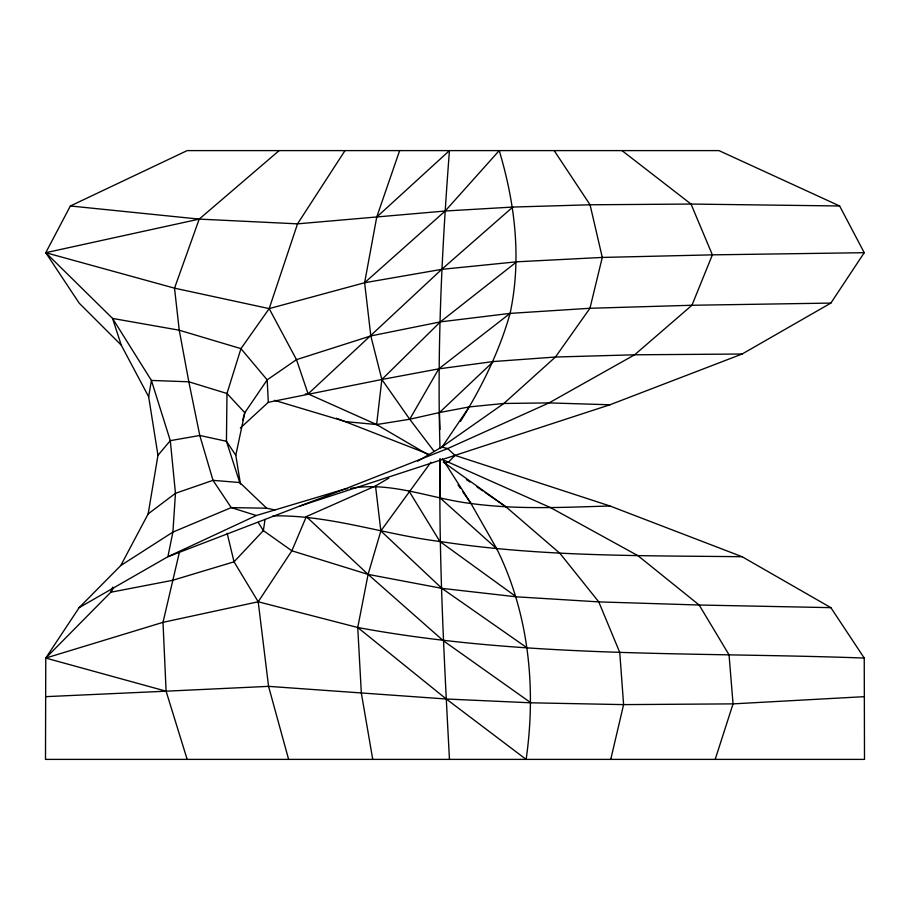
<?xml version="1.0" encoding="UTF-8"?>
<svg xmlns="http://www.w3.org/2000/svg" width="910" height="910" viewBox="0 0 910 910"><rect width="100%" height="100%" fill="white"/><g stroke="black" fill="none" stroke-linecap="round" stroke-linejoin="round"><path stroke-width="1.36" d="M440.042 458.515C438.745 558.899 444.125 659.181 449.46 759.395M274.9 509.964L266.71 508.224L231.231 507.609L172.9 532.1L120.768 565.542L79.136 607.653L45.762 658.055L45.5 759.395L864.5 759.395L864.238 658.055L830.864 607.653L742.105 556.715L609.962 505.983L455 455.375L447.674 448.573L441.782 447.026L417.69 461.188M440.11 459.482L440.03 497.85L496.758 548.775C528.96 613.772 536.343 688.165 526.128 759.395L446.264 699.005L357.744 627.502L258.201 601.772L163.004 622.338L45.762 658.055L166.098 691.19L268.564 686.356L446.264 699.005L530.894 702.804L623.6 704.613L733.051 703.874L864.341 696.662M428.576 455L376.615 424.56L381.847 379.493L370.825 335.938L364.614 282.737L376.74 217.058L399.638 150.605M460.471 421.41C481.492 387.558 499.283 351.851 510.1 313.381C521.737 258.747 515.094 203.658 499.237 150.605L445.183 211.018L364.614 282.737L269.178 308.615L174.527 288.163L45.762 252.696L70.366 205.978L187.153 150.605L718.957 150.605L839.634 205.978L864.238 252.696L830.864 303.087L742.105 354.024L609.962 404.768L300.038 505.983L167.895 556.715L79.136 607.653M265.037 519.417L263.365 530.61L234.029 561.823L172.479 580.341L110.804 592.239L45.762 658.055M120.768 565.542L148.171 513.888L157.965 455.318L148.66 396.771L151.413 380.437L112.567 318.432L45.762 252.696L199.21 219.105L297.536 223.849L445.183 211.018L512.808 207.059L590.067 204.784L691.02 204.056L839.634 205.978M372.747 759.395L361.327 693.067L357.744 627.502L368.095 574.392L380.858 530.917L430.851 462.314M240.468 484.086L235.792 455.262L244.813 412.708L267.176 379.868L296.489 359.643L370.825 335.938L440.349 321.89L510.1 313.381L589.953 308.274L691.953 305.26L830.864 303.087M610.746 759.395L623.6 704.613L619.744 652.379L598.769 601.885L559.912 553.337L506.153 506.995L443.261 461.996M179.498 551.835L163.004 622.338L166.098 691.19L187.153 759.395M242.583 420.352L244.813 412.708L226.977 393.495L188.836 381.802L151.413 380.437L170.295 440.656L175.459 493.311L172.9 532.1L167.895 556.715L256.313 515.515L344.89 489.011L447.674 448.573L549.037 402.902L634.634 354.798L691.953 305.26L712.371 254.857L691.02 204.056L622.008 150.605M715.192 759.395L733.051 703.874L729.046 654.825L699.164 605.014L637.956 555.691L550.664 507.678L444.615 460.483M266.71 508.224L239.751 482.55L226.442 441.282L226.977 393.495L240.957 348.644L269.178 308.615L297.536 223.849L345.004 150.605M279.131 150.605L199.21 219.105L174.527 288.163L179.247 330.205L188.836 381.802L199.79 435.469L213.008 480.343L231.231 507.609L256.313 515.515M112.703 587.155L110.804 592.239L113.807 587.462M388.775 478.171L375.523 485.963L306.329 516.607L291.871 550.8L258.201 601.772L268.564 686.356L288.618 759.395M274.467 400.332L345.561 421.614L376.615 424.56L409.727 419.248L438.757 368.868L510.1 313.381M441.623 447.754L469.185 406.918L503.867 403.471L549.037 402.902L609.962 404.768M157.965 455.318L170.295 440.656L199.79 435.469L226.442 441.282L235.792 455.262M455 455.375L448.573 462.041L444.455 463.133M742.105 354.024L634.634 354.798L555.453 357.027L493.368 361.543L439.45 412.56L409.727 419.248L381.847 379.493L268.313 402.3L240.365 427.996M376.74 217.058L449.449 150.605C441.85 249.636 436.993 349.008 440.019 448.334M512.808 207.059L441.714 269.36L308.103 393.905L305.26 393.973M864.238 252.696L712.371 254.857L602.284 257.428L516.721 261.807L440.349 321.89L381.847 379.493L438.757 368.868L493.368 361.543M148.171 513.888L175.459 493.311L213.008 480.343L239.751 482.55M441.782 447.026L503.867 403.471L555.453 357.027L589.953 308.274L602.284 257.428L590.067 204.784L554.179 150.605M300.038 505.983L344.89 489.011L347.677 488.727M469.185 406.918L439.45 412.56L439.985 429.429M364.614 282.737L441.714 269.36L516.721 261.807M350.464 488.454C391.266 481.128 430.828 498.691 470.982 503.503C517.062 509.759 563.643 507.359 609.962 505.983M45.659 696.662L166.098 691.19M742.105 556.715C641.266 555.532 539.846 556.863 439.883 541.473C384.02 534.523 329.625 514.81 272.989 515.879M830.864 607.653L699.164 605.014L598.769 601.885L516.243 596.801L441.896 588.361L368.095 574.392L291.871 550.8L263.365 530.61L258.201 522.408M864.238 658.055C695.308 651.822 524.74 658.408 357.744 627.502M70.366 205.978L199.21 219.105M336.461 418.247L428.769 454.272M376.615 424.56L308.103 393.905L296.489 359.643L269.178 308.615M466.443 479.604L469.947 482.027M476.954 486.861L482.8 490.888M485.132 492.503L506.153 506.995M527.561 648.182L441.896 588.361L380.858 530.917L375.523 485.963M530.894 702.804L443.363 640.765L368.095 574.392L306.329 516.607M516.243 596.801L439.883 541.473L409.113 491.207M148.66 396.771L121.257 345.152L79.136 303.087L45.762 252.696M409.727 419.248L434.218 451.474M458.003 484.848L460.437 488.34M462.872 491.844L470.982 503.503L496.758 548.775M442.385 458.754L470.982 503.503M258.201 601.772L234.029 561.823L227.17 533.317M121.257 345.152L112.567 318.432L179.247 330.205L240.957 348.644L267.176 379.868L268.313 402.3"/></g></svg>
